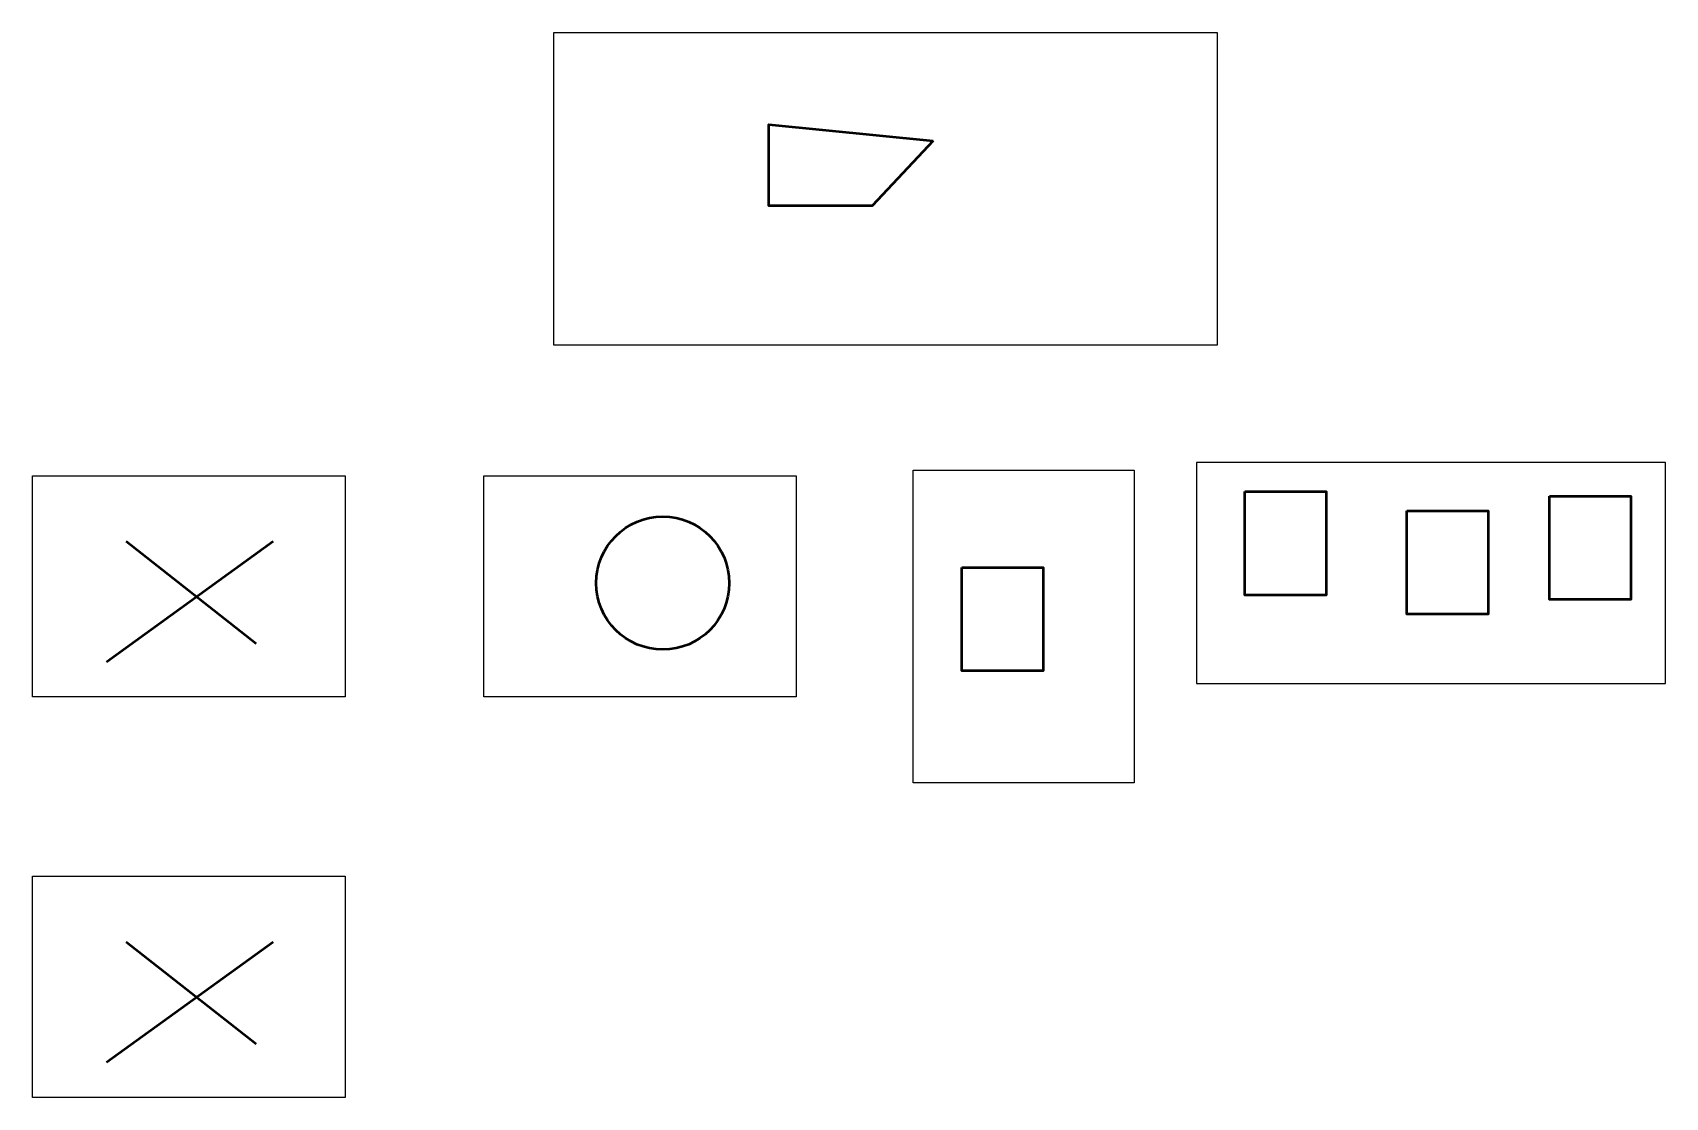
# Model space of a CAD drawing. Header units: millimetres. Extents: x -4800 to 3395395, y -34112 to 4253698.
# Drawn here: x 293430 to 3395395, y 2230718 to 4253698 of the extents above; entities that cross this region are included whole.
import ezdxf

# ---------------------------------------------------------------- set-up
doc = ezdxf.new("R2010")
doc.units = ezdxf.units.MM
doc.layers.add('0001-Основная толстая', color=7, linetype='Continuous', lineweight=50)

msp = doc.modelspace()

# ---------------------------------------------------------------- linework, layer by layer
at = {"color": 3}
for points in [[(1283637.5273, 4253697.6632), (2543637.5273, 4253697.6632), (2543637.5273, 3659697.6632), (1283637.5273, 3659697.6632)], [(2386244.4583, 3422259.8268), (2386244.4583, 2828259.8268), (1966244.4583, 2828259.8268), (1966244.4583, 3422259.8268)], [(293430.0054, 3411770.7794), (887430.0054, 3411770.7794), (887430.0054, 2991770.7794), (293430.0054, 2991770.7794)], [(1150336.9192, 3411770.7794), (1744336.9192, 3411770.7794), (1744336.9192, 2991770.7794), (1150336.9192, 2991770.7794)], [(293430.0054, 2650717.9938), (887430.0054, 2650717.9938), (887430.0054, 2230717.9938), (293430.0054, 2230717.9938)]]:
    msp.add_lwpolyline(points, close=True, dxfattribs=at)
msp.add_lwpolyline([(2504394.9926, 3437001.2011), (2504394.9926, 3017001.2011), (3395394.9926, 3017001.2011), (3395394.9926, 3437001.2011), (2504394.9926, 3437001.2011)], dxfattribs=at)
at = {"layer": '0001-Основная толстая'}
for points in [[(2004351.3875, 4048252.2885), (1888727.6627, 3924705.1763), (1691946.1888, 3924705.1763), (1691946.1888, 4079233.5722)], [(2596646.678, 3381831.9279), (2751175.0739, 3381831.9279), (2751175.0739, 3185050.4541), (2596646.678, 3185050.4541)], [(3175149.504, 3373210.6113), (3329677.8999, 3373210.6113), (3329677.8999, 3176429.1375), (3175149.504, 3176429.1375)], [(2904066.7145, 3345321.6956), (3058595.1104, 3345321.6956), (3058595.1104, 3148540.2218), (2904066.7145, 3148540.2218)], [(2058926.2849, 3237750.1828), (2213454.6808, 3237750.1828), (2213454.6808, 3040968.709), (2058926.2849, 3040968.709)]]:
    msp.add_lwpolyline(points, close=True, dxfattribs=at)
for points in [[(433885.6873, 3058405.0416), (750419.6696, 3287568.2765)], [(471271.5929, 3287568.2765), (718018.551, 3093277.7069)], [(433885.6873, 2297352.2561), (750419.6696, 2526515.491)], [(471271.5929, 2526515.491), (718018.551, 2332224.9214)]]:
    msp.add_lwpolyline(points, dxfattribs=at)
msp.add_circle((1490660.5507, 3207859.3259), 126357.4252, dxfattribs=at)

doc.saveas('drawing.dxf')
